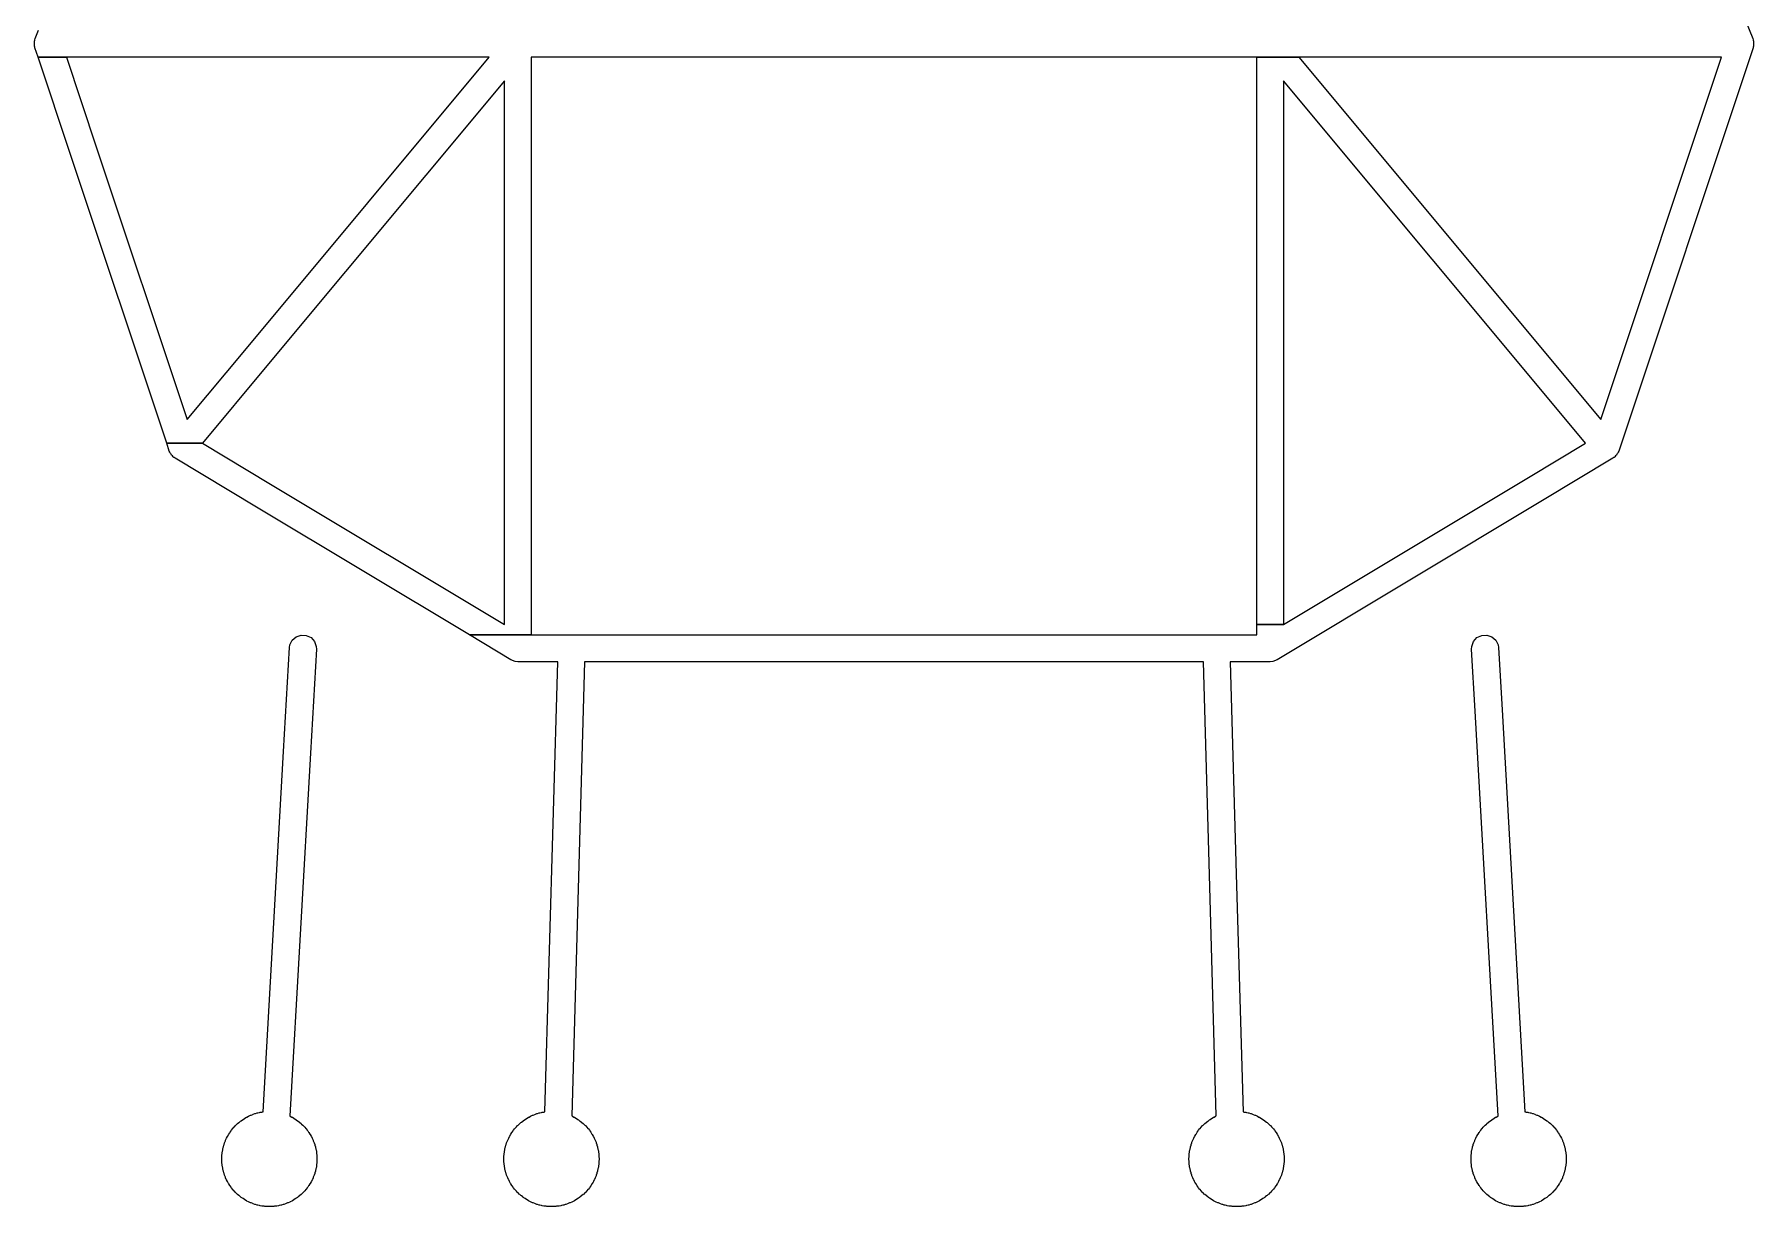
# Model space of a CAD drawing. Header units: millimetres. Extents: x 73.1 to 170.6, y -160.7 to -95.4.
# Drawn here: x 81.22 to 96.41, y -120.62 to -110.27 of the extents above; entities that cross this region are included whole.
import ezdxf

# ---------------------------------------------------------------- set-up
doc = ezdxf.new("R2010")
doc.units = ezdxf.units.MM
doc.layers.add('B.Silkscreen', color=31, linetype='CONTINUOUS', true_color=0xe8b2a7)

msp = doc.modelspace()

# ---------------------------------------------------------------- linework, layer by layer
at = {"layer": 'B.Silkscreen', "linetype": 'CONTINUOUS'}
for p, q in [((95.58573, -108.249613), (96.406997, -110.30277)), ((81.219124, -110.325124), (81.219398, -110.324179)), ((81.219347, -110.343446), (81.219124, -110.325124)), ((81.219398, -110.323704), (81.219858, -110.322591)), ((81.219398, -110.324179), (81.219398, -110.323704)), ((81.219858, -110.322591), (81.221145, -110.318156)), ((81.221145, -110.318156), (81.221334, -110.315506)), ((81.221334, -110.315506), (81.222717, -110.312738)), ((81.222717, -110.312738), (81.22561, -110.30277)), ((81.22561, -110.30277), (81.255466, -110.228131)), ((96.406997, -110.30277), (96.40989, -110.312743)), ((96.40989, -110.312743), (96.411272, -110.315507)), ((96.411272, -110.315507), (96.41146, -110.318155)), ((96.41146, -110.318155), (96.412746, -110.32259)), ((96.412746, -110.32259), (96.413208, -110.323704)), ((96.413208, -110.323704), (96.413208, -110.32418)), ((96.413208, -110.32418), (96.413482, -110.325125)), ((96.413482, -110.325125), (96.413258, -110.343447)), ((81.218049, -110.361719), (81.219347, -110.343446)), ((81.219398, -110.367651), (81.218049, -110.361719)), ((81.219398, -110.370032), (81.219398, -110.367651)), ((81.219681, -110.370715), (81.219398, -110.370032)), ((81.21969, -110.371451), (81.219681, -110.370715)), ((81.220908, -110.374293), (81.21969, -110.371451)), ((81.22321, -110.384416), (81.220908, -110.374293)), ((81.250273, -110.465605), (81.22321, -110.384416)), ((81.539843, -111.334311), (81.250273, -110.465605)), ((81.250273, -110.465605), (81.500593, -110.465605)), ((81.500593, -110.465605), (81.250273, -110.465605)), ((81.500593, -110.465605), (81.765131, -111.259215)), ((85.238148, -110.465605), (81.500593, -110.465605)), ((83.091666, -113.041388), (85.238148, -110.465605)), ((92.022213, -110.465605), (85.610393, -110.465605)), ((85.610393, -110.465605), (85.610393, -115.571312)), ((92.022213, -115.480336), (92.022213, -110.465605)), ((92.022213, -110.465605), (92.394457, -110.465605)), ((92.394457, -110.465605), (92.022213, -110.465605)), ((92.394457, -110.465605), (95.064135, -113.669225)), ((96.132013, -110.465605), (92.394457, -110.465605)), ((95.064135, -113.669225), (96.132013, -110.465605)), ((96.409396, -110.384416), (95.222019, -113.946535)), ((96.411697, -110.374293), (96.409396, -110.384416)), ((96.412916, -110.371451), (96.411697, -110.374293)), ((96.412924, -110.370715), (96.412916, -110.371451)), ((96.413208, -110.370032), (96.412924, -110.370715)), ((96.414557, -110.36172), (96.413208, -110.367652)), ((96.413208, -110.367652), (96.413208, -110.370032)), ((96.413258, -110.343447), (96.414557, -110.36172)), ((85.372919, -110.674826), (83.274097, -113.193415)), ((85.372919, -115.480336), (85.372919, -110.674826)), ((94.886234, -113.82669), (92.259687, -110.674825)), ((92.259687, -110.674825), (92.259687, -115.480336)), ((82.387908, -113.878498), (81.539843, -111.334311)), ((81.765131, -111.259215), (82.56847, -113.669226)), ((82.56847, -113.669226), (83.091661, -113.041394)), ((83.091661, -113.041394), (83.091666, -113.041388)), ((83.274094, -113.193421), (82.703198, -113.878498)), ((83.274097, -113.193415), (83.274094, -113.193421)), ((82.410587, -113.946535), (82.387908, -113.878498)), ((82.387908, -113.878498), (82.703198, -113.878498)), ((82.703198, -113.878498), (82.387908, -113.878498)), ((82.415111, -113.956668), (82.410587, -113.946535)), ((82.41587, -113.959704), (82.415111, -113.956668)), ((82.41737, -113.961729), (82.41587, -113.959704)), ((82.420076, -113.967789), (82.41737, -113.961729)), ((82.426399, -113.975079), (82.420076, -113.967789)), ((82.703198, -113.878498), (83.304597, -114.239341)), ((94.42492, -114.181194), (94.929407, -113.878498)), ((94.929407, -113.878498), (94.886234, -113.82669)), ((95.21253, -113.967789), (95.206206, -113.975079)), ((95.215236, -113.961725), (95.21253, -113.967789)), ((95.216735, -113.959704), (95.215236, -113.961725)), ((95.217492, -113.956673), (95.216735, -113.959704)), ((95.222019, -113.946535), (95.217492, -113.956673)), ((82.430883, -113.983622), (82.426399, -113.975079)), ((82.437964, -113.989523), (82.430883, -113.983622)), ((82.443452, -113.996929), (82.437964, -113.989523)), ((82.44878, -114.000884), (82.443452, -113.996929)), ((82.450432, -114.002789), (82.44878, -114.000884)), ((82.45323, -114.004188), (82.450432, -114.002789)), ((82.462141, -114.010803), (82.45323, -114.004188)), ((83.182417, -114.442973), (82.462141, -114.010803)), ((95.170465, -114.010803), (94.5471, -114.384826)), ((95.179375, -114.004188), (95.170465, -114.010803)), ((95.182174, -114.002789), (95.179375, -114.004188)), ((95.183825, -114.000884), (95.182174, -114.002789)), ((95.189154, -113.996929), (95.183825, -114.000884)), ((95.19464, -113.989524), (95.189154, -113.996929)), ((95.201723, -113.983622), (95.19464, -113.989524)), ((95.206206, -113.975079), (95.201723, -113.983622)), ((83.304597, -114.239341), (85.372919, -115.480336)), ((92.259687, -115.480336), (94.42492, -114.181194)), ((94.5471, -114.384826), (92.20204, -115.791865)), ((85.062978, -115.571312), (83.182417, -114.442973)), ((92.022213, -115.571312), (92.022213, -115.480336)), ((92.022213, -115.480336), (92.259687, -115.480336)), ((92.259687, -115.480336), (92.022213, -115.480336)), ((83.476918, -115.660279), (83.497061, -115.618557)), ((83.497061, -115.618557), (83.531636, -115.587721)), ((83.531636, -115.587721), (83.575381, -115.572461)), ((83.575381, -115.572461), (83.621633, -115.575105)), ((83.621633, -115.575105), (83.663355, -115.595248)), ((83.663355, -115.595248), (83.694192, -115.629822)), ((83.694192, -115.629822), (83.709451, -115.673567)), ((85.430566, -115.791865), (85.062978, -115.571312)), ((85.062978, -115.571312), (85.610393, -115.571312)), ((85.610393, -115.571312), (85.062978, -115.571312)), ((85.610393, -115.571312), (92.022213, -115.571312)), ((93.923155, -115.673567), (93.938414, -115.629822)), ((93.938414, -115.629822), (93.969251, -115.595247)), ((93.969251, -115.595247), (94.010973, -115.575104)), ((94.010973, -115.575104), (94.057225, -115.572461)), ((94.057225, -115.572461), (94.10097, -115.58772)), ((94.10097, -115.58772), (94.135545, -115.618557)), ((94.135545, -115.618557), (94.155688, -115.660279)), ((83.4208, -116.602344), (83.473319, -115.683275)), ((83.473319, -115.683275), (83.476918, -115.660279)), ((83.710407, -115.696823), (83.657888, -116.615892)), ((83.709451, -115.673567), (83.710407, -115.696823)), ((85.451603, -115.801827), (85.430566, -115.791865)), ((92.20204, -115.791865), (92.181003, -115.801827)), ((93.922199, -115.696823), (93.923155, -115.673567)), ((93.95359, -116.24615), (93.922199, -115.696823)), ((94.155688, -115.660279), (94.159287, -115.683275)), ((94.159287, -115.683275), (94.190678, -116.232602)), ((85.460335, -115.803126), (85.451603, -115.801827)), ((85.468492, -115.806505), (85.460335, -115.803126)), ((85.491656, -115.808786), (85.468492, -115.806505)), ((85.844428, -115.808786), (85.491656, -115.808786)), ((85.730805, -119.785498), (85.844428, -115.808786)), ((86.081999, -115.808786), (85.967352, -119.821369)), ((91.550607, -115.808786), (86.081999, -115.808786)), ((91.604426, -117.692432), (91.550607, -115.808786)), ((92.14095, -115.808786), (91.788178, -115.808786)), ((91.788178, -115.808786), (91.841804, -117.68565)), ((92.164114, -115.806505), (92.14095, -115.808786)), ((92.17227, -115.803126), (92.164114, -115.806505)), ((92.181003, -115.801827), (92.17227, -115.803126)), ((94.157916, -119.82174), (93.95359, -116.24615)), ((94.190678, -116.232602), (94.393696, -119.785298)), ((83.238911, -119.785297), (83.4208, -116.602344)), ((83.657888, -116.615893), (83.474691, -119.821741)), ((83.657888, -116.615892), (83.657888, -116.615893)), ((91.665253, -119.821371), (91.604426, -117.692432)), ((91.841804, -117.68565), (91.9018, -119.785498)), ((82.999775, -119.90257), (83.01009, -119.892744)), ((83.01009, -119.892744), (83.014373, -119.888851)), ((83.014373, -119.888851), (83.025134, -119.87952)), ((83.025134, -119.87952), (83.029785, -119.875682)), ((83.029785, -119.875682), (83.041001, -119.866876)), ((83.041001, -119.866876), (83.045696, -119.863366)), ((83.045696, -119.863366), (83.057342, -119.855083)), ((83.057342, -119.855083), (83.062272, -119.851752)), ((83.062272, -119.851752), (83.074311, -119.844033)), ((83.074311, -119.844033), (83.079446, -119.840914)), ((83.079446, -119.840914), (83.091876, -119.833771)), ((83.091876, -119.833771), (83.097049, -119.83096)), ((83.097049, -119.83096), (83.10985, -119.824393)), ((83.10985, -119.824393), (83.115382, -119.821726)), ((83.115382, -119.821726), (83.128527, -119.815787)), ((83.128527, -119.815787), (83.134138, -119.813416)), ((83.134138, -119.813416), (83.147618, -119.808108)), ((83.147618, -119.808108), (83.153244, -119.806049)), ((83.153244, -119.806049), (83.167041, -119.801374)), ((83.167041, -119.801374), (83.172949, -119.799536)), ((83.172949, -119.799536), (83.187031, -119.795537)), ((83.187031, -119.795537), (83.193042, -119.793991)), ((83.193042, -119.793991), (83.207403, -119.790681)), ((83.207403, -119.790681), (83.213419, -119.789451)), ((83.213419, -119.789451), (83.228041, -119.786837)), ((83.228041, -119.786837), (83.234237, -119.785891)), ((83.234237, -119.785891), (83.238911, -119.785297)), ((83.474691, -119.821741), (83.480209, -119.824402)), ((83.480209, -119.824402), (83.493005, -119.830969)), ((83.493005, -119.830969), (83.498137, -119.833758)), ((83.498137, -119.833758), (83.510573, -119.840901)), ((83.510573, -119.840901), (83.5157, -119.844013)), ((83.5157, -119.844013), (83.527747, -119.851732)), ((83.527747, -119.851732), (83.532757, -119.855118)), ((83.532757, -119.855118), (83.544391, -119.863401)), ((83.544391, -119.863401), (83.549033, -119.866872)), ((83.549033, -119.866872), (83.56025, -119.875678)), ((83.56025, -119.875678), (83.564871, -119.87949)), ((83.564871, -119.87949), (83.57564, -119.888821)), ((83.57564, -119.888821), (83.579987, -119.892773)), ((83.579987, -119.892773), (83.590295, -119.902599)), ((85.493219, -119.902603), (85.503526, -119.892777)), ((85.503526, -119.892777), (85.507878, -119.888821)), ((85.507878, -119.888821), (85.518647, -119.87949)), ((85.518647, -119.87949), (85.523251, -119.875692)), ((85.523251, -119.875692), (85.534464, -119.866886)), ((85.534464, -119.866886), (85.539156, -119.863377)), ((85.539156, -119.863377), (85.550798, -119.855094)), ((85.550798, -119.855094), (85.555756, -119.851744)), ((85.555756, -119.851744), (85.567798, -119.844025)), ((85.567798, -119.844025), (85.572947, -119.840899)), ((85.572947, -119.840899), (85.585384, -119.833756)), ((85.585384, -119.833756), (85.590506, -119.830973)), ((85.590506, -119.830973), (85.6033, -119.824406)), ((85.6033, -119.824406), (85.608873, -119.821719)), ((85.608873, -119.821719), (85.622023, -119.81578)), ((85.622023, -119.81578), (85.627621, -119.813415)), ((85.627621, -119.813415), (85.641102, -119.808107)), ((85.641102, -119.808107), (85.646697, -119.806059)), ((85.646697, -119.806059), (85.660483, -119.801384)), ((85.660483, -119.801384), (85.666452, -119.799526)), ((85.666452, -119.799526), (85.680549, -119.795527)), ((85.680549, -119.795527), (85.686522, -119.793993)), ((85.686522, -119.793993), (85.70088, -119.790683)), ((85.70088, -119.790683), (85.706885, -119.789454)), ((85.706885, -119.789454), (85.721496, -119.78684)), ((85.721496, -119.78684), (85.727716, -119.78589)), ((85.727716, -119.78589), (85.730805, -119.785498)), ((85.967352, -119.821369), (85.968143, -119.821727)), ((85.968143, -119.821727), (85.973669, -119.824391)), ((85.973669, -119.824391), (85.986471, -119.830958)), ((85.986471, -119.830958), (85.991662, -119.833779)), ((85.991662, -119.833779), (86.004088, -119.840922)), ((86.004088, -119.840922), (86.009169, -119.844008)), ((86.009169, -119.844008), (86.021218, -119.851727)), ((86.021218, -119.851727), (86.026207, -119.855097)), ((86.026207, -119.855097), (86.037848, -119.86338)), ((86.037848, -119.86338), (86.042548, -119.866895)), ((86.042548, -119.866895), (86.053758, -119.875701)), ((86.053758, -119.875701), (86.058345, -119.879486)), ((86.058345, -119.879486), (86.069115, -119.888817)), ((86.069115, -119.888817), (86.073467, -119.892773)), ((86.073467, -119.892773), (86.083775, -119.902599)), ((91.548831, -119.902599), (91.559139, -119.892773)), ((91.559139, -119.892773), (91.563491, -119.888817)), ((91.563491, -119.888817), (91.574261, -119.879486)), ((91.574261, -119.879486), (91.578848, -119.875701)), ((91.578848, -119.875701), (91.590058, -119.866895)), ((91.590058, -119.866895), (91.594778, -119.863366)), ((91.594778, -119.863366), (91.606424, -119.855083)), ((91.606424, -119.855083), (91.611374, -119.851739)), ((91.611374, -119.851739), (91.623418, -119.84402)), ((91.623418, -119.84402), (91.628533, -119.840914)), ((91.628533, -119.840914), (91.640963, -119.833771)), ((91.640963, -119.833771), (91.646136, -119.83096)), ((91.646136, -119.83096), (91.658937, -119.824393)), ((91.658937, -119.824393), (91.664456, -119.821732)), ((91.664456, -119.821732), (91.665253, -119.821371)), ((91.9018, -119.785498), (91.90489, -119.78589)), ((91.90489, -119.78589), (91.91111, -119.78684)), ((91.91111, -119.78684), (91.925721, -119.789454)), ((91.925721, -119.789454), (91.931726, -119.790683)), ((91.931726, -119.790683), (91.946084, -119.793993)), ((91.946084, -119.793993), (91.952057, -119.795527)), ((91.952057, -119.795527), (91.966154, -119.799526)), ((91.966154, -119.799526), (91.97212, -119.801383)), ((91.97212, -119.801383), (91.985907, -119.806058)), ((91.985907, -119.806058), (91.991496, -119.808104)), ((91.991496, -119.808104), (92.00498, -119.813412)), ((92.00498, -119.813412), (92.010596, -119.815784)), ((92.010596, -119.815784), (92.023743, -119.821723)), ((92.023743, -119.821723), (92.02931, -119.824407)), ((92.02931, -119.824407), (92.042103, -119.830974)), ((92.042103, -119.830974), (92.047222, -119.833756)), ((92.047222, -119.833756), (92.059659, -119.840899)), ((92.059659, -119.840899), (92.064808, -119.844025)), ((92.064808, -119.844025), (92.07685, -119.851744)), ((92.07685, -119.851744), (92.081808, -119.855094)), ((92.081808, -119.855094), (92.09345, -119.863377)), ((92.09345, -119.863377), (92.098142, -119.866886)), ((92.098142, -119.866886), (92.109355, -119.875692)), ((92.109355, -119.875692), (92.113959, -119.87949)), ((92.113959, -119.87949), (92.124728, -119.888821)), ((92.124728, -119.888821), (92.12908, -119.892777)), ((92.12908, -119.892777), (92.139387, -119.902603)), ((94.042311, -119.902599), (94.052619, -119.892773)), ((94.052619, -119.892773), (94.056966, -119.888821)), ((94.056966, -119.888821), (94.067735, -119.87949)), ((94.067735, -119.87949), (94.072365, -119.875672)), ((94.072365, -119.875672), (94.083584, -119.866866)), ((94.083584, -119.866866), (94.088209, -119.863406)), ((94.088209, -119.863406), (94.099841, -119.855123)), ((94.099841, -119.855123), (94.104859, -119.851732)), ((94.104859, -119.851732), (94.116906, -119.844013)), ((94.116906, -119.844013), (94.122033, -119.840901)), ((94.122033, -119.840901), (94.134469, -119.833758)), ((94.134469, -119.833758), (94.139605, -119.830967)), ((94.139605, -119.830967), (94.152402, -119.8244)), ((94.152402, -119.8244), (94.157916, -119.82174)), ((94.393696, -119.785298), (94.398369, -119.785891)), ((94.398369, -119.785891), (94.404565, -119.786837)), ((94.404565, -119.786837), (94.419187, -119.789451)), ((94.419187, -119.789451), (94.425203, -119.790681)), ((94.425203, -119.790681), (94.439564, -119.793991)), ((94.439564, -119.793991), (94.445564, -119.795533)), ((94.445564, -119.795533), (94.459651, -119.799532)), ((94.459651, -119.799532), (94.465582, -119.801378)), ((94.465582, -119.801378), (94.479374, -119.806053)), ((94.479374, -119.806053), (94.484988, -119.808108)), ((94.484988, -119.808108), (94.498468, -119.813416)), ((94.498468, -119.813416), (94.504079, -119.815787)), ((94.504079, -119.815787), (94.517224, -119.821726)), ((94.517224, -119.821726), (94.522756, -119.824393)), ((94.522756, -119.824393), (94.535557, -119.83096)), ((94.535557, -119.83096), (94.54073, -119.833771)), ((94.54073, -119.833771), (94.55316, -119.840914)), ((94.55316, -119.840914), (94.558287, -119.844028)), ((94.558287, -119.844028), (94.570328, -119.851747)), ((94.570328, -119.851747), (94.575274, -119.855088)), ((94.575274, -119.855088), (94.586918, -119.863371)), ((94.586918, -119.863371), (94.591597, -119.866869)), ((94.591597, -119.866869), (94.602815, -119.875675)), ((94.602815, -119.875675), (94.607483, -119.879527)), ((94.607483, -119.879527), (94.618242, -119.888858)), ((94.618242, -119.888858), (94.622512, -119.89274)), ((94.622512, -119.89274), (94.632828, -119.902566)), ((82.90106, -120.05467), (82.906368, -120.04119)), ((82.906368, -120.04119), (82.908756, -120.035542)), ((82.908756, -120.035542), (82.914702, -120.022393)), ((82.914702, -120.022393), (82.917294, -120.01701)), ((82.917294, -120.01701), (82.923846, -120.004206)), ((82.923846, -120.004206), (82.926755, -119.998852)), ((82.926755, -119.998852), (82.933907, -119.986425)), ((82.933907, -119.986425), (82.936963, -119.981394)), ((82.936963, -119.981394), (82.944682, -119.969346)), ((82.944682, -119.969346), (82.948057, -119.964352)), ((82.948057, -119.964352), (82.956338, -119.952716)), ((82.956338, -119.952716), (82.959825, -119.948052)), ((82.959825, -119.948052), (82.968633, -119.936833)), ((82.968633, -119.936833), (82.972431, -119.932229)), ((82.972431, -119.932229), (82.98176, -119.921459)), ((82.98176, -119.921459), (82.985746, -119.917074)), ((82.985746, -119.917074), (82.995579, -119.906764)), ((82.995579, -119.906764), (82.999775, -119.90257)), ((83.590295, -119.902599), (83.594491, -119.906795)), ((83.594491, -119.906795), (83.604317, -119.917105)), ((83.604317, -119.917105), (83.608273, -119.921459)), ((83.608273, -119.921459), (83.617602, -119.932229)), ((83.617602, -119.932229), (83.621354, -119.936774)), ((83.621354, -119.936774), (83.630173, -119.947993)), ((83.630173, -119.947993), (83.633743, -119.952768)), ((83.633743, -119.952768), (83.642015, -119.964404)), ((83.642015, -119.964404), (83.645341, -119.969328)), ((83.645341, -119.969328), (83.653063, -119.981376)), ((83.653063, -119.981376), (83.656169, -119.98649)), ((83.656169, -119.98649), (83.663311, -119.998917)), ((83.663311, -119.998917), (83.66615, -120.004145)), ((83.66615, -120.004145), (83.672711, -120.016949)), ((83.672711, -120.016949), (83.675329, -120.022379)), ((83.675329, -120.022379), (83.681277, -120.035528)), ((83.681277, -120.035528), (83.68365, -120.041139)), ((83.68365, -120.041139), (83.688965, -120.054619)), ((85.394549, -120.054641), (85.399861, -120.041161)), ((85.399861, -120.041161), (85.40224, -120.035535)), ((85.40224, -120.035535), (85.408187, -120.022386)), ((85.408187, -120.022386), (85.410773, -120.017017)), ((85.410773, -120.017017), (85.417324, -120.004213)), ((85.417324, -120.004213), (85.420232, -119.998858)), ((85.420232, -119.998858), (85.427383, -119.986431)), ((85.427383, -119.986431), (85.430463, -119.981364)), ((85.430463, -119.981364), (85.438187, -119.969316)), ((85.438187, -119.969316), (85.441497, -119.964415)), ((85.441497, -119.964415), (85.449767, -119.952779)), ((85.449767, -119.952779), (85.453345, -119.947993)), ((85.453345, -119.947993), (85.462164, -119.936774)), ((85.462164, -119.936774), (85.465907, -119.932239)), ((85.465907, -119.932239), (85.475234, -119.921469)), ((85.475234, -119.921469), (85.479212, -119.917092)), ((85.479212, -119.917092), (85.489041, -119.906782)), ((85.489041, -119.906782), (85.493219, -119.902603)), ((86.083775, -119.902599), (86.087958, -119.906782)), ((86.087958, -119.906782), (86.097787, -119.917092)), ((86.097787, -119.917092), (86.101748, -119.921449)), ((86.101748, -119.921449), (86.111079, -119.932219)), ((86.111079, -119.932219), (86.114864, -119.936806)), ((86.114864, -119.936806), (86.123677, -119.948025)), ((86.123677, -119.948025), (86.127202, -119.952739)), ((86.127202, -119.952739), (86.135479, -119.964375)), ((86.135479, -119.964375), (86.138837, -119.969346)), ((86.138837, -119.969346), (86.146556, -119.981394)), ((86.146556, -119.981394), (86.149635, -119.986464)), ((86.149635, -119.986464), (86.156781, -119.998891)), ((86.156781, -119.998891), (86.159649, -120.004172)), ((86.159649, -120.004172), (86.166206, -120.016976)), ((86.166206, -120.016976), (86.168832, -120.022429)), ((86.168832, -120.022429), (86.174773, -120.035578)), ((86.174773, -120.035578), (86.17713, -120.041153)), ((86.17713, -120.041153), (86.182443, -120.054633)), ((91.450166, -120.054619), (91.455481, -120.041139)), ((91.455481, -120.041139), (91.457835, -120.035571)), ((91.457835, -120.035571), (91.463777, -120.022422)), ((91.463777, -120.022422), (91.4664, -120.016976)), ((91.4664, -120.016976), (91.472957, -120.004172)), ((91.472957, -120.004172), (91.475825, -119.998891)), ((91.475825, -119.998891), (91.482971, -119.986464)), ((91.482971, -119.986464), (91.48605, -119.981394)), ((91.48605, -119.981394), (91.493769, -119.969346)), ((91.493769, -119.969346), (91.497127, -119.964375)), ((91.497127, -119.964375), (91.505404, -119.952739)), ((91.505404, -119.952739), (91.508929, -119.948025)), ((91.508929, -119.948025), (91.517742, -119.936806)), ((91.517742, -119.936806), (91.521527, -119.932219)), ((91.521527, -119.932219), (91.530858, -119.921449)), ((91.530858, -119.921449), (91.534819, -119.917092)), ((91.534819, -119.917092), (91.544648, -119.906782)), ((91.544648, -119.906782), (91.548831, -119.902599)), ((92.139387, -119.902603), (92.143565, -119.906782)), ((92.143565, -119.906782), (92.153394, -119.917092)), ((92.153394, -119.917092), (92.157372, -119.921469)), ((92.157372, -119.921469), (92.166699, -119.932239)), ((92.166699, -119.932239), (92.170442, -119.936774)), ((92.170442, -119.936774), (92.179261, -119.947993)), ((92.179261, -119.947993), (92.182839, -119.952779)), ((92.182839, -119.952779), (92.191109, -119.964415)), ((92.191109, -119.964415), (92.194419, -119.969316)), ((92.194419, -119.969316), (92.202143, -119.981364)), ((92.202143, -119.981364), (92.205223, -119.986431)), ((92.205223, -119.986431), (92.212374, -119.998858)), ((92.212374, -119.998858), (92.215282, -120.004213)), ((92.215282, -120.004213), (92.221833, -120.017017)), ((92.221833, -120.017017), (92.224419, -120.022386)), ((92.224419, -120.022386), (92.230366, -120.035535)), ((92.230366, -120.035535), (92.232745, -120.041161)), ((92.232745, -120.041161), (92.238057, -120.054641)), ((93.943652, -120.054589), (93.948971, -120.041109)), ((93.948971, -120.041109), (93.95132, -120.035557)), ((93.95132, -120.035557), (93.957264, -120.022408)), ((93.957264, -120.022408), (93.959895, -120.016949)), ((93.959895, -120.016949), (93.966456, -120.004145)), ((93.966456, -120.004145), (93.969295, -119.998917)), ((93.969295, -119.998917), (93.976437, -119.98649)), ((93.976437, -119.98649), (93.979547, -119.98137)), ((93.979547, -119.98137), (93.98727, -119.969322)), ((93.98727, -119.969322), (93.990588, -119.96441)), ((93.990588, -119.96441), (93.998859, -119.952774)), ((93.998859, -119.952774), (94.002433, -119.947993)), ((94.002433, -119.947993), (94.011252, -119.936774)), ((94.011252, -119.936774), (94.015025, -119.932204)), ((94.015025, -119.932204), (94.024359, -119.921434)), ((94.024359, -119.921434), (94.028272, -119.917128)), ((94.028272, -119.917128), (94.038093, -119.906818)), ((94.038093, -119.906818), (94.042311, -119.902599)), ((94.632828, -119.902566), (94.637032, -119.906768)), ((94.637032, -119.906768), (94.646864, -119.917078)), ((94.646864, -119.917078), (94.650842, -119.921454)), ((94.650842, -119.921454), (94.660172, -119.932224)), ((94.660172, -119.932224), (94.663978, -119.936838)), ((94.663978, -119.936838), (94.672785, -119.948057)), ((94.672785, -119.948057), (94.676268, -119.952716)), ((94.676268, -119.952716), (94.684549, -119.964352)), ((94.684549, -119.964352), (94.687924, -119.969346)), ((94.687924, -119.969346), (94.695643, -119.981394)), ((94.695643, -119.981394), (94.698699, -119.986425)), ((94.698699, -119.986425), (94.705851, -119.998852)), ((94.705851, -119.998852), (94.708756, -120.004199)), ((94.708756, -120.004199), (94.715309, -120.017003)), ((94.715309, -120.017003), (94.717902, -120.022386)), ((94.717902, -120.022386), (94.723849, -120.035535)), ((94.723849, -120.035535), (94.726243, -120.041198)), ((94.726243, -120.041198), (94.73155, -120.054678)), ((82.874478, -120.198923), (82.874866, -120.183649)), ((82.874478, -120.205205), (82.874478, -120.198923)), ((82.874866, -120.183649), (82.87518, -120.177435)), ((82.87518, -120.177435), (82.876323, -120.162362)), ((82.876323, -120.162362), (82.876958, -120.156103)), ((82.876958, -120.156103), (82.878848, -120.141246)), ((82.878848, -120.141246), (82.879793, -120.135067)), ((82.879793, -120.135067), (82.882408, -120.120452)), ((82.882408, -120.120452), (82.883646, -120.114407)), ((82.883646, -120.114407), (82.886963, -120.100042)), ((82.886963, -120.100042), (82.888485, -120.094121)), ((82.888485, -120.094121), (82.89248, -120.080034)), ((82.89248, -120.080034), (82.894326, -120.074099)), ((82.894326, -120.074099), (82.898996, -120.060311)), ((82.898996, -120.060311), (82.90106, -120.05467)), ((83.688965, -120.054619), (83.691068, -120.060365)), ((83.691068, -120.060365), (83.695731, -120.074153)), ((83.695731, -120.074153), (83.69755, -120.080003)), ((83.69755, -120.080003), (83.701549, -120.09409)), ((83.701549, -120.09409), (83.703081, -120.10005)), ((83.703081, -120.10005), (83.706397, -120.114415)), ((83.706397, -120.114415), (83.707642, -120.120501)), ((83.707642, -120.120501), (83.710251, -120.135116)), ((83.710251, -120.135116), (83.711189, -120.141254)), ((83.711189, -120.141254), (83.713078, -120.156111)), ((83.713078, -120.156111), (83.713712, -120.162362)), ((83.713712, -120.162362), (83.714855, -120.177435)), ((83.714855, -120.177435), (83.715168, -120.183624)), ((83.715168, -120.183624), (83.715559, -120.198898)), ((83.715559, -120.198898), (83.71556, -120.205229)), ((85.367957, -120.198979), (85.368338, -120.183705)), ((85.367957, -120.205148), (85.367957, -120.198979)), ((85.368338, -120.183705), (85.368657, -120.177394)), ((85.368657, -120.177394), (85.369805, -120.162321)), ((85.369805, -120.162321), (85.370437, -120.156103)), ((85.370437, -120.156103), (85.372327, -120.141246)), ((85.372327, -120.141246), (85.373268, -120.135092)), ((85.373268, -120.135092), (85.37588, -120.120477)), ((85.37588, -120.120477), (85.377113, -120.114446)), ((85.377113, -120.114446), (85.380425, -120.100081)), ((85.380425, -120.100081), (85.381968, -120.094082)), ((85.381968, -120.094082), (85.385968, -120.079995)), ((85.385968, -120.079995), (85.387804, -120.074092)), ((85.387804, -120.074092), (85.392475, -120.060304)), ((85.392475, -120.060304), (85.394549, -120.054641)), ((86.182443, -120.054633), (86.184507, -120.060266)), ((86.184507, -120.060266), (86.189183, -120.074054)), ((86.189183, -120.074054), (86.191037, -120.080011)), ((86.191037, -120.080011), (86.195035, -120.094098)), ((86.195035, -120.094098), (86.196578, -120.100105)), ((86.196578, -120.100105), (86.199887, -120.11447)), ((86.199887, -120.11447), (86.201114, -120.120469)), ((86.201114, -120.120469), (86.203727, -120.135084)), ((86.203727, -120.135084), (86.204668, -120.141238)), ((86.204668, -120.141238), (86.206559, -120.156095)), ((86.206559, -120.156095), (86.207194, -120.162354)), ((86.207194, -120.162354), (86.208338, -120.177427)), ((86.208338, -120.177427), (86.208653, -120.183649)), ((86.208653, -120.183649), (86.209041, -120.198923)), ((86.209041, -120.198923), (86.209041, -120.205205)), ((91.423564, -120.198939), (91.42395, -120.183665)), ((91.423564, -120.205189), (91.423564, -120.198939)), ((91.42395, -120.183665), (91.424267, -120.17741)), ((91.424267, -120.17741), (91.425413, -120.162337)), ((91.425413, -120.162337), (91.426047, -120.156095)), ((91.426047, -120.156095), (91.427938, -120.141238)), ((91.427938, -120.141238), (91.428879, -120.135084)), ((91.428879, -120.135084), (91.431492, -120.120469)), ((91.431492, -120.120469), (91.432715, -120.114486)), ((91.432715, -120.114486), (91.436022, -120.100121)), ((91.436022, -120.100121), (91.437574, -120.094082)), ((91.437574, -120.094082), (91.441574, -120.079995)), ((91.441574, -120.079995), (91.443416, -120.074076)), ((91.443416, -120.074076), (91.448089, -120.060288)), ((91.448089, -120.060288), (91.450166, -120.054619)), ((92.238057, -120.054641), (92.240131, -120.060304)), ((92.240131, -120.060304), (92.244802, -120.074092)), ((92.244802, -120.074092), (92.246638, -120.079995)), ((92.246638, -120.079995), (92.250638, -120.094082)), ((92.250638, -120.094082), (92.252181, -120.100081)), ((92.252181, -120.100081), (92.255493, -120.114446)), ((92.255493, -120.114446), (92.256726, -120.120477)), ((92.256726, -120.120477), (92.259338, -120.135092)), ((92.259338, -120.135092), (92.260279, -120.141246)), ((92.260279, -120.141246), (92.262169, -120.156103)), ((92.262169, -120.156103), (92.262801, -120.162321)), ((92.262801, -120.162321), (92.263949, -120.177394)), ((92.263949, -120.177394), (92.264268, -120.183705)), ((92.264268, -120.183705), (92.264649, -120.198979)), ((92.264649, -120.198979), (92.264649, -120.205148)), ((93.917046, -120.205229), (93.917047, -120.198898)), ((93.917047, -120.198898), (93.917438, -120.183624)), ((93.917438, -120.183624), (93.917752, -120.177418)), ((93.917752, -120.177418), (93.918897, -120.162345)), ((93.918897, -120.162345), (93.919528, -120.156127)), ((93.919528, -120.156127), (93.921415, -120.14127)), ((93.921415, -120.14127), (93.922355, -120.135116)), ((93.922355, -120.135116), (93.924964, -120.120501)), ((93.924964, -120.120501), (93.926209, -120.114415)), ((93.926209, -120.114415), (93.929525, -120.10005)), ((93.929525, -120.10005), (93.931057, -120.09409)), ((93.931057, -120.09409), (93.935056, -120.080003)), ((93.935056, -120.080003), (93.936875, -120.074153)), ((93.936875, -120.074153), (93.941538, -120.060365)), ((93.941538, -120.060365), (93.943652, -120.054589)), ((94.73155, -120.054678), (94.733606, -120.060296)), ((94.733606, -120.060296), (94.738278, -120.074084)), ((94.738278, -120.074084), (94.740131, -120.080042)), ((94.740131, -120.080042), (94.744125, -120.094129)), ((94.744125, -120.094129), (94.745643, -120.100034)), ((94.745643, -120.100034), (94.748961, -120.114399)), ((94.748961, -120.114399), (94.750204, -120.120469)), ((94.750204, -120.120469), (94.752817, -120.135084)), ((94.752817, -120.135084), (94.75376, -120.141254)), ((94.75376, -120.141254), (94.755649, -120.156111)), ((94.755649, -120.156111), (94.756282, -120.162354)), ((94.756282, -120.162354), (94.757426, -120.177427)), ((94.757426, -120.177427), (94.757741, -120.183641)), ((94.757741, -120.183641), (94.75813, -120.198915)), ((94.75813, -120.198915), (94.75813, -120.205213)), ((82.874866, -120.22049), (82.874478, -120.205205)), ((82.87518, -120.226708), (82.874866, -120.22049)), ((82.876323, -120.241778), (82.87518, -120.226708)), ((82.876959, -120.248038), (82.876323, -120.241778)), ((82.878849, -120.262892), (82.876959, -120.248038)), ((82.879794, -120.269071), (82.878849, -120.262892)), ((82.882409, -120.283684), (82.879794, -120.269071)), ((82.883649, -120.289736), (82.882409, -120.283684)), ((82.886966, -120.304096), (82.883649, -120.289736)), ((82.888482, -120.309994), (82.886966, -120.304096)), ((82.892477, -120.324087), (82.888482, -120.309994)), ((82.894321, -120.330022), (82.892477, -120.324087)), ((82.898991, -120.343815), (82.894321, -120.330022)), ((82.901068, -120.349489), (82.898991, -120.343815)), ((82.906376, -120.362962), (82.901068, -120.349489)), ((83.688957, -120.349541), (83.683642, -120.363014)), ((83.691073, -120.343761), (83.688957, -120.349541)), ((83.695736, -120.329968), (83.691073, -120.343761)), ((83.697553, -120.324118), (83.695736, -120.329968)), ((83.701552, -120.310025), (83.697553, -120.324118)), ((83.703079, -120.304088), (83.701552, -120.310025)), ((83.706395, -120.289728), (83.703079, -120.304088)), ((83.707642, -120.283635), (83.706395, -120.289728)), ((83.710251, -120.269022), (83.707642, -120.283635)), ((83.711188, -120.262884), (83.710251, -120.269022)), ((83.713077, -120.24803), (83.711188, -120.262884)), ((83.713712, -120.241778), (83.713077, -120.24803)), ((83.714855, -120.226708), (83.713712, -120.241778)), ((83.715169, -120.220514), (83.714855, -120.226708)), ((83.71556, -120.205229), (83.715169, -120.220514)), ((85.368338, -120.220433), (85.367957, -120.205148)), ((85.368657, -120.226749), (85.368338, -120.220433)), ((85.369805, -120.241819), (85.368657, -120.226749)), ((85.370438, -120.248038), (85.369805, -120.241819)), ((85.372328, -120.262892), (85.370438, -120.248038)), ((85.373269, -120.269046), (85.372328, -120.262892)), ((85.375881, -120.283659), (85.373269, -120.269046)), ((85.377115, -120.289696), (85.375881, -120.283659)), ((85.380427, -120.304056), (85.377115, -120.289696)), ((85.381964, -120.310033), (85.380427, -120.304056)), ((85.385964, -120.324126), (85.381964, -120.310033)), ((85.3878, -120.330029), (85.385964, -120.324126)), ((85.392471, -120.343822), (85.3878, -120.330029)), ((85.394557, -120.349519), (85.392471, -120.343822)), ((85.399869, -120.362992), (85.394557, -120.349519)), ((86.182435, -120.349526), (86.177122, -120.362999)), ((86.184511, -120.343861), (86.182435, -120.349526)), ((86.189187, -120.330068), (86.184511, -120.343861)), ((86.191041, -120.32411), (86.189187, -120.330068)), ((86.195039, -120.310017), (86.191041, -120.32411)), ((86.196576, -120.304032), (86.195039, -120.310017)), ((86.199885, -120.289672), (86.196576, -120.304032)), ((86.201113, -120.283667), (86.199885, -120.289672)), ((86.203726, -120.269054), (86.201113, -120.283667)), ((86.204667, -120.2629), (86.203726, -120.269054)), ((86.206558, -120.248046), (86.204667, -120.2629)), ((86.207194, -120.241786), (86.206558, -120.248046)), ((86.208338, -120.226716), (86.207194, -120.241786)), ((86.208653, -120.22049), (86.208338, -120.226716)), ((86.209041, -120.205205), (86.208653, -120.22049)), ((91.42395, -120.220474), (91.423564, -120.205189)), ((91.424267, -120.226733), (91.42395, -120.220474)), ((91.425413, -120.241803), (91.424267, -120.226733)), ((91.426048, -120.248046), (91.425413, -120.241803)), ((91.427939, -120.2629), (91.426048, -120.248046)), ((91.42888, -120.269054), (91.427939, -120.2629)), ((91.431493, -120.283667), (91.42888, -120.269054)), ((91.432717, -120.289656), (91.431493, -120.283667)), ((91.436024, -120.304016), (91.432717, -120.289656)), ((91.43757, -120.310033), (91.436024, -120.304016)), ((91.44157, -120.324126), (91.43757, -120.310033)), ((91.443411, -120.330045), (91.44157, -120.324126)), ((91.448084, -120.343838), (91.443411, -120.330045)), ((91.450174, -120.349541), (91.448084, -120.343838)), ((91.455489, -120.363014), (91.450174, -120.349541)), ((92.238049, -120.349519), (92.232737, -120.362992)), ((92.240135, -120.343822), (92.238049, -120.349519)), ((92.244806, -120.330029), (92.240135, -120.343822)), ((92.246642, -120.324126), (92.244806, -120.330029)), ((92.250642, -120.310033), (92.246642, -120.324126)), ((92.252179, -120.304056), (92.250642, -120.310033)), ((92.255491, -120.289696), (92.252179, -120.304056)), ((92.256725, -120.283659), (92.255491, -120.289696)), ((92.259337, -120.269046), (92.256725, -120.283659)), ((92.260278, -120.262892), (92.259337, -120.269046)), ((92.262168, -120.248038), (92.260278, -120.262892)), ((92.262801, -120.241819), (92.262168, -120.248038)), ((92.263949, -120.226749), (92.262801, -120.241819)), ((92.264268, -120.220433), (92.263949, -120.226749)), ((92.264649, -120.205148), (92.264268, -120.220433)), ((93.917437, -120.220514), (93.917046, -120.205229)), ((93.917753, -120.226724), (93.917437, -120.220514)), ((93.918898, -120.241794), (93.917753, -120.226724)), ((93.919529, -120.248014), (93.918898, -120.241794)), ((93.921416, -120.262868), (93.919529, -120.248014)), ((93.922355, -120.269022), (93.921416, -120.262868)), ((93.924964, -120.283635), (93.922355, -120.269022)), ((93.926211, -120.289728), (93.924964, -120.283635)), ((93.929527, -120.304088), (93.926211, -120.289728)), ((93.931054, -120.310025), (93.929527, -120.304088)), ((93.935053, -120.324118), (93.931054, -120.310025)), ((93.93687, -120.329968), (93.935053, -120.324118)), ((93.941533, -120.343761), (93.93687, -120.329968)), ((93.94366, -120.34957), (93.941533, -120.343761)), ((93.948979, -120.363043), (93.94366, -120.34957)), ((94.731542, -120.349482), (94.726235, -120.362955)), ((94.73361, -120.34383), (94.731542, -120.349482)), ((94.738282, -120.330037), (94.73361, -120.34383)), ((94.740134, -120.324079), (94.738282, -120.330037)), ((94.744128, -120.309986), (94.740134, -120.324079)), ((94.745641, -120.304104), (94.744128, -120.309986)), ((94.748959, -120.289744), (94.745641, -120.304104)), ((94.750203, -120.283667), (94.748959, -120.289744)), ((94.752816, -120.269054), (94.750203, -120.283667)), ((94.753759, -120.262884), (94.752816, -120.269054)), ((94.755648, -120.24803), (94.753759, -120.262884)), ((94.756282, -120.241786), (94.755648, -120.24803)), ((94.757426, -120.226716), (94.756282, -120.241786)), ((94.757741, -120.220498), (94.757426, -120.226716)), ((94.75813, -120.205213), (94.757741, -120.220498)), ((82.908747, -120.36857), (82.906376, -120.362962)), ((82.914693, -120.381725), (82.908747, -120.36857)), ((82.9173, -120.387138), (82.914693, -120.381725)), ((82.923852, -120.399939), (82.9173, -120.387138)), ((82.926755, -120.405283), (82.923852, -120.399939)), ((82.933907, -120.41771), (82.926755, -120.405283)), ((82.936968, -120.422749), (82.933907, -120.41771)), ((82.944687, -120.434795), (82.936968, -120.422749)), ((82.948062, -120.439789), (82.944687, -120.434795)), ((82.956343, -120.451423), (82.948062, -120.439789)), ((82.959835, -120.456092), (82.956343, -120.451423)), ((82.968643, -120.467308), (82.959835, -120.456092)), ((82.972446, -120.471917), (82.968643, -120.467308)), ((82.981775, -120.482683), (82.972446, -120.471917)), ((82.985738, -120.487042), (82.981775, -120.482683)), ((82.995571, -120.497354), (82.985738, -120.487042)), ((82.999752, -120.501534), (82.995571, -120.497354)), ((83.010067, -120.511365), (82.999752, -120.501534)), ((83.590318, -120.501506), (83.58001, -120.511337)), ((83.5945, -120.497322), (83.590318, -120.501506)), ((83.604326, -120.48701), (83.5945, -120.497322)), ((83.608258, -120.482683), (83.604326, -120.48701)), ((83.617587, -120.471917), (83.608258, -120.482683)), ((83.621344, -120.467367), (83.617587, -120.471917)), ((83.630163, -120.456151), (83.621344, -120.467367)), ((83.633737, -120.451371), (83.630163, -120.456151)), ((83.642009, -120.439737), (83.633737, -120.451371)), ((83.645336, -120.434813), (83.642009, -120.439737)), ((83.653058, -120.422767), (83.645336, -120.434813)), ((83.656169, -120.417645), (83.653058, -120.422767)), ((83.663311, -120.405218), (83.656169, -120.417645)), ((83.666145, -120.400001), (83.663311, -120.405218)), ((83.672706, -120.3872), (83.666145, -120.400001)), ((83.675338, -120.38174), (83.672706, -120.3872)), ((83.681286, -120.368585), (83.675338, -120.38174)), ((83.683642, -120.363014), (83.681286, -120.368585)), ((85.402231, -120.368577), (85.399869, -120.362992)), ((85.408178, -120.381732), (85.402231, -120.368577)), ((85.410778, -120.387131), (85.408178, -120.381732)), ((85.417329, -120.399932), (85.410778, -120.387131)), ((85.420232, -120.405277), (85.417329, -120.399932)), ((85.427383, -120.417704), (85.420232, -120.405277)), ((85.430468, -120.422779), (85.427383, -120.417704)), ((85.438192, -120.434825), (85.430468, -120.422779)), ((85.441502, -120.439726), (85.438192, -120.434825)), ((85.449772, -120.45136), (85.441502, -120.439726)), ((85.453355, -120.456151), (85.449772, -120.45136)), ((85.462174, -120.467367), (85.453355, -120.456151)), ((85.465922, -120.471907), (85.462174, -120.467367)), ((85.475249, -120.482673), (85.465922, -120.471907)), ((85.479203, -120.487024), (85.475249, -120.482673)), ((85.489032, -120.497336), (85.479203, -120.487024)), ((85.493197, -120.501501), (85.489032, -120.497336)), ((85.503504, -120.511332), (85.493197, -120.501501)), ((86.083798, -120.501506), (86.07349, -120.511337)), ((86.087967, -120.497336), (86.083798, -120.501506)), ((86.097796, -120.487024), (86.087967, -120.497336)), ((86.101733, -120.482692), (86.097796, -120.487024)), ((86.111064, -120.471926), (86.101733, -120.482692)), ((86.114854, -120.467335), (86.111064, -120.471926)), ((86.123667, -120.456119), (86.114854, -120.467335)), ((86.127196, -120.4514), (86.123667, -120.456119)), ((86.135473, -120.439766), (86.127196, -120.4514)), ((86.138832, -120.434795), (86.135473, -120.439766)), ((86.146551, -120.422749), (86.138832, -120.434795)), ((86.149635, -120.417671), (86.146551, -120.422749)), ((86.156781, -120.405244), (86.149635, -120.417671)), ((86.159644, -120.399973), (86.156781, -120.405244)), ((86.166201, -120.387172), (86.159644, -120.399973)), ((86.168841, -120.38169), (86.166201, -120.387172)), ((86.174782, -120.368535), (86.168841, -120.38169)), ((86.177122, -120.362999), (86.174782, -120.368535)), ((91.457826, -120.368542), (91.455489, -120.363014)), ((91.463768, -120.381697), (91.457826, -120.368542)), ((91.466405, -120.387172), (91.463768, -120.381697)), ((91.472962, -120.399973), (91.466405, -120.387172)), ((91.475825, -120.405244), (91.472962, -120.399973)), ((91.482971, -120.417671), (91.475825, -120.405244)), ((91.486055, -120.422749), (91.482971, -120.417671)), ((91.493774, -120.434795), (91.486055, -120.422749)), ((91.497133, -120.439766), (91.493774, -120.434795)), ((91.50541, -120.4514), (91.497133, -120.439766)), ((91.508939, -120.456119), (91.50541, -120.4514)), ((91.517752, -120.467335), (91.508939, -120.456119)), ((91.521542, -120.471926), (91.517752, -120.467335)), ((91.530873, -120.482692), (91.521542, -120.471926)), ((91.53481, -120.487024), (91.530873, -120.482692)), ((91.544639, -120.497336), (91.53481, -120.487024)), ((91.548808, -120.501506), (91.544639, -120.497336)), ((91.559116, -120.511337), (91.548808, -120.501506)), ((92.139409, -120.501501), (92.129102, -120.511332)), ((92.143574, -120.497336), (92.139409, -120.501501)), ((92.153403, -120.487024), (92.143574, -120.497336)), ((92.157357, -120.482673), (92.153403, -120.487024)), ((92.166684, -120.471907), (92.157357, -120.482673)), ((92.170432, -120.467367), (92.166684, -120.471907)), ((92.179251, -120.456151), (92.170432, -120.467367)), ((92.182834, -120.45136), (92.179251, -120.456151)), ((92.191104, -120.439726), (92.182834, -120.45136)), ((92.194414, -120.434825), (92.191104, -120.439726)), ((92.202138, -120.422779), (92.194414, -120.434825)), ((92.205223, -120.417704), (92.202138, -120.422779)), ((92.212374, -120.405277), (92.205223, -120.417704)), ((92.215277, -120.399932), (92.212374, -120.405277)), ((92.221828, -120.387131), (92.215277, -120.399932)), ((92.224428, -120.381732), (92.221828, -120.387131)), ((92.230375, -120.368577), (92.224428, -120.381732)), ((92.232737, -120.362992), (92.230375, -120.368577)), ((93.951311, -120.368556), (93.948979, -120.363043)), ((93.957255, -120.381711), (93.951311, -120.368556)), ((93.9599, -120.3872), (93.957255, -120.381711)), ((93.966461, -120.400001), (93.9599, -120.3872)), ((93.969295, -120.405218), (93.966461, -120.400001)), ((93.976437, -120.417645), (93.969295, -120.405218)), ((93.979552, -120.422773), (93.976437, -120.417645)), ((93.987275, -120.434819), (93.979552, -120.422773)), ((93.990593, -120.439732), (93.987275, -120.434819)), ((93.998864, -120.451366), (93.990593, -120.439732)), ((94.002443, -120.456151), (93.998864, -120.451366)), ((94.011262, -120.467367), (94.002443, -120.456151)), ((94.01504, -120.471941), (94.011262, -120.467367)), ((94.024374, -120.482707), (94.01504, -120.471941)), ((94.028264, -120.486987), (94.024374, -120.482707)), ((94.038085, -120.497299), (94.028264, -120.486987)), ((94.042288, -120.501506), (94.038085, -120.497299)), ((94.052596, -120.511337), (94.042288, -120.501506)), ((94.63285, -120.501539), (94.622534, -120.51137)), ((94.637041, -120.497349), (94.63285, -120.501539)), ((94.646873, -120.487037), (94.637041, -120.497349)), ((94.650827, -120.482687), (94.646873, -120.487037)), ((94.660157, -120.471921), (94.650827, -120.482687)), ((94.663968, -120.467302), (94.660157, -120.471921)), ((94.672775, -120.456086), (94.663968, -120.467302)), ((94.676263, -120.451423), (94.672775, -120.456086)), ((94.684544, -120.439789), (94.676263, -120.451423)), ((94.687919, -120.434795), (94.684544, -120.439789)), ((94.695638, -120.422749), (94.687919, -120.434795)), ((94.698699, -120.41771), (94.695638, -120.422749)), ((94.705851, -120.405283), (94.698699, -120.41771)), ((94.708751, -120.399946), (94.705851, -120.405283)), ((94.715304, -120.387145), (94.708751, -120.399946)), ((94.717911, -120.381732), (94.715304, -120.387145)), ((94.723858, -120.368577), (94.717911, -120.381732)), ((94.726235, -120.362955), (94.723858, -120.368577)), ((83.014393, -120.515297), (83.010067, -120.511365)), ((83.025154, -120.524624), (83.014393, -120.515297)), ((83.029763, -120.528429), (83.025154, -120.524624)), ((83.040979, -120.537239), (83.029763, -120.528429)), ((83.045708, -120.540774), (83.040979, -120.537239)), ((83.057354, -120.549055), (83.045708, -120.540774)), ((83.062272, -120.552377), (83.057354, -120.549055)), ((83.074311, -120.560096), (83.062272, -120.552377)), ((83.079394, -120.563185), (83.074311, -120.560096)), ((83.091824, -120.570336), (83.079394, -120.563185)), ((83.097158, -120.573233), (83.091824, -120.570336)), ((83.109959, -120.579784), (83.097158, -120.573233)), ((83.115368, -120.582389), (83.109959, -120.579784)), ((83.128513, -120.58833), (83.115368, -120.582389)), ((83.13405, -120.590672), (83.128513, -120.58833)), ((83.14753, -120.595992), (83.13405, -120.590672)), ((83.153283, -120.598099), (83.14753, -120.595992)), ((83.16708, -120.602769), (83.153283, -120.598099)), ((83.172972, -120.604601), (83.16708, -120.602769)), ((83.187054, -120.608597), (83.172972, -120.604601)), ((83.19297, -120.610119), (83.187054, -120.608597)), ((83.207331, -120.613438), (83.19297, -120.610119)), ((83.213491, -120.614698), (83.207331, -120.613438)), ((83.228113, -120.617303), (83.213491, -120.614698)), ((83.234197, -120.618231), (83.228113, -120.617303)), ((83.24905, -120.620121), (83.234197, -120.618231)), ((83.255288, -120.620755), (83.24905, -120.620121)), ((83.270361, -120.621901), (83.255288, -120.620755)), ((83.276584, -120.622217), (83.270361, -120.621901)), ((83.291859, -120.622607), (83.276584, -120.622217)), ((83.298175, -120.622607), (83.291859, -120.622607)), ((83.313453, -120.622217), (83.298175, -120.622607)), ((83.319674, -120.621901), (83.313453, -120.622217)), ((83.334749, -120.620755), (83.319674, -120.621901)), ((83.340986, -120.620122), (83.334749, -120.620755)), ((83.355842, -120.618232), (83.340986, -120.620122)), ((83.36194, -120.617301), (83.355842, -120.618232)), ((83.376554, -120.614696), (83.36194, -120.617301)), ((83.382699, -120.613439), (83.376554, -120.614696)), ((83.397062, -120.61012), (83.382699, -120.613439)), ((83.402973, -120.6086), (83.397062, -120.61012)), ((83.417059, -120.604604), (83.402973, -120.6086)), ((83.422979, -120.602763), (83.417059, -120.604604)), ((83.436769, -120.598093), (83.422979, -120.602763)), ((83.442486, -120.595999), (83.436769, -120.598093)), ((83.455972, -120.590679), (83.442486, -120.595999)), ((83.461519, -120.588333), (83.455972, -120.590679)), ((83.474666, -120.582392), (83.461519, -120.588333)), ((83.4801, -120.579775), (83.474666, -120.582392)), ((83.492896, -120.573224), (83.4801, -120.579775)), ((83.498189, -120.570349), (83.492896, -120.573224)), ((83.510625, -120.563198), (83.498189, -120.570349)), ((83.5157, -120.560116), (83.510625, -120.563198)), ((83.527747, -120.552397), (83.5157, -120.560116)), ((83.532745, -120.54902), (83.527747, -120.552397)), ((83.544379, -120.540739), (83.532745, -120.54902)), ((83.549054, -120.537242), (83.544379, -120.540739)), ((83.560271, -120.528432), (83.549054, -120.537242)), ((83.564851, -120.524654), (83.560271, -120.528432)), ((83.57562, -120.515327), (83.564851, -120.524654)), ((83.58001, -120.511337), (83.57562, -120.515327)), ((85.507898, -120.515327), (85.503504, -120.511332)), ((85.518667, -120.524654), (85.507898, -120.515327)), ((85.52323, -120.528419), (85.518667, -120.524654)), ((85.534443, -120.537229), (85.52323, -120.528419)), ((85.539168, -120.540762), (85.534443, -120.537229)), ((85.55081, -120.549043), (85.539168, -120.540762)), ((85.555756, -120.552385), (85.55081, -120.549043)), ((85.567798, -120.560104), (85.555756, -120.552385)), ((85.572895, -120.5632), (85.567798, -120.560104)), ((85.585332, -120.570351), (85.572895, -120.5632)), ((85.590615, -120.57322), (85.585332, -120.570351)), ((85.603409, -120.579771), (85.590615, -120.57322)), ((85.608859, -120.582396), (85.603409, -120.579771)), ((85.622009, -120.588337), (85.608859, -120.582396)), ((85.627533, -120.590673), (85.622009, -120.588337)), ((85.641014, -120.595993), (85.627533, -120.590673)), ((85.646735, -120.598089), (85.641014, -120.595993)), ((85.660521, -120.602759), (85.646735, -120.598089)), ((85.666476, -120.604611), (85.660521, -120.602759)), ((85.680573, -120.608607), (85.666476, -120.604611)), ((85.68645, -120.610118), (85.680573, -120.608607)), ((85.700808, -120.613437), (85.68645, -120.610118)), ((85.706957, -120.614695), (85.700808, -120.613437)), ((85.721568, -120.6173), (85.706957, -120.614695)), ((85.727675, -120.618232), (85.721568, -120.6173)), ((85.742535, -120.620122), (85.727675, -120.618232)), ((85.748769, -120.620755), (85.742535, -120.620122)), ((85.763847, -120.621901), (85.748769, -120.620755)), ((85.770066, -120.622217), (85.763847, -120.621901)), ((85.785336, -120.622607), (85.770066, -120.622217)), ((85.791653, -120.622607), (85.785336, -120.622607)), ((85.806931, -120.622217), (85.791653, -120.622607)), ((85.813152, -120.621901), (85.806931, -120.622217)), ((85.828227, -120.620755), (85.813152, -120.621901)), ((85.834464, -120.620122), (85.828227, -120.620755)), ((85.84932, -120.618232), (85.834464, -120.620122)), ((85.85541, -120.617302), (85.84932, -120.618232)), ((85.87003, -120.614697), (85.85541, -120.617302)), ((85.876189, -120.613438), (85.87003, -120.614697)), ((85.890549, -120.610119), (85.876189, -120.613438)), ((85.896452, -120.6086), (85.890549, -120.610119)), ((85.910539, -120.604604), (85.896452, -120.6086)), ((85.916455, -120.602765), (85.910539, -120.604604)), ((85.930247, -120.598095), (85.916455, -120.602765)), ((85.93597, -120.595999), (85.930247, -120.598095)), ((85.949456, -120.590679), (85.93597, -120.595999)), ((85.955013, -120.588328), (85.949456, -120.590679)), ((85.968157, -120.582387), (85.955013, -120.588328)), ((85.97356, -120.579786), (85.968157, -120.582387)), ((85.986362, -120.573235), (85.97356, -120.579786)), ((85.991714, -120.570328), (85.986362, -120.573235)), ((86.00414, -120.563177), (85.991714, -120.570328)), ((86.009169, -120.560121), (86.00414, -120.563177)), ((86.021218, -120.552402), (86.009169, -120.560121)), ((86.026196, -120.54904), (86.021218, -120.552402)), ((86.037837, -120.540759), (86.026196, -120.54904)), ((86.04257, -120.537219), (86.037837, -120.540759)), ((86.05378, -120.528409), (86.04257, -120.537219)), ((86.058325, -120.524658), (86.05378, -120.528409)), ((86.069095, -120.515331), (86.058325, -120.524658)), ((86.07349, -120.511337), (86.069095, -120.515331)), ((91.563511, -120.515331), (91.559116, -120.511337)), ((91.574281, -120.524658), (91.563511, -120.515331)), ((91.578826, -120.528409), (91.574281, -120.524658)), ((91.590036, -120.537219), (91.578826, -120.528409)), ((91.59479, -120.540774), (91.590036, -120.537219)), ((91.606436, -120.549055), (91.59479, -120.540774)), ((91.611374, -120.55239), (91.606436, -120.549055)), ((91.623418, -120.560109), (91.611374, -120.55239)), ((91.628481, -120.563185), (91.623418, -120.560109)), ((91.640911, -120.570336), (91.628481, -120.563185)), ((91.646245, -120.573233), (91.640911, -120.570336)), ((91.659046, -120.579784), (91.646245, -120.573233)), ((91.664442, -120.582383), (91.659046, -120.579784)), ((91.677583, -120.588324), (91.664442, -120.582383)), ((91.68315, -120.590679), (91.677583, -120.588324)), ((91.696636, -120.595999), (91.68315, -120.590679)), ((91.702359, -120.598095), (91.696636, -120.595999)), ((91.716151, -120.602765), (91.702359, -120.598095)), ((91.722067, -120.604604), (91.716151, -120.602765)), ((91.736154, -120.6086), (91.722067, -120.604604)), ((91.742057, -120.610119), (91.736154, -120.6086)), ((91.756417, -120.613438), (91.742057, -120.610119)), ((91.762576, -120.614697), (91.756417, -120.613438)), ((91.777196, -120.617302), (91.762576, -120.614697)), ((91.783286, -120.618232), (91.777196, -120.617302)), ((91.798142, -120.620122), (91.783286, -120.618232)), ((91.804379, -120.620755), (91.798142, -120.620122)), ((91.819455, -120.621901), (91.804379, -120.620755)), ((91.825676, -120.622217), (91.819455, -120.621901)), ((91.840953, -120.622607), (91.825676, -120.622217)), ((91.847269, -120.622607), (91.840953, -120.622607)), ((91.862544, -120.622217), (91.847269, -120.622607)), ((91.868767, -120.621901), (91.862544, -120.622217)), ((91.88384, -120.620755), (91.868767, -120.621901)), ((91.890071, -120.620122), (91.88384, -120.620755)), ((91.904931, -120.618232), (91.890071, -120.620122)), ((91.911038, -120.6173), (91.904931, -120.618232)), ((91.925649, -120.614695), (91.911038, -120.6173)), ((91.931798, -120.613437), (91.925649, -120.614695)), ((91.946156, -120.610118), (91.931798, -120.613437)), ((91.952033, -120.608607), (91.946156, -120.610118)), ((91.96613, -120.604611), (91.952033, -120.608607)), ((91.972082, -120.60276), (91.96613, -120.604611)), ((91.985869, -120.59809), (91.972082, -120.60276)), ((91.991585, -120.595996), (91.985869, -120.59809)), ((92.005069, -120.590676), (91.991585, -120.595996)), ((92.01061, -120.588333), (92.005069, -120.590676)), ((92.023757, -120.582392), (92.01061, -120.588333)), ((92.029201, -120.57977), (92.023757, -120.582392)), ((92.041994, -120.573219), (92.029201, -120.57977)), ((92.047274, -120.570351), (92.041994, -120.573219)), ((92.059711, -120.5632), (92.047274, -120.570351)), ((92.064808, -120.560104), (92.059711, -120.5632)), ((92.07685, -120.552385), (92.064808, -120.560104)), ((92.081796, -120.549043), (92.07685, -120.552385)), ((92.093438, -120.540762), (92.081796, -120.549043)), ((92.098163, -120.537229), (92.093438, -120.540762)), ((92.109376, -120.528419), (92.098163, -120.537229)), ((92.113939, -120.524654), (92.109376, -120.528419)), ((92.124708, -120.515327), (92.113939, -120.524654)), ((92.129102, -120.511332), (92.124708, -120.515327)), ((94.056986, -120.515327), (94.052596, -120.511337)), ((94.067755, -120.524654), (94.056986, -120.515327)), ((94.072343, -120.528438), (94.067755, -120.524654)), ((94.083562, -120.537248), (94.072343, -120.528438)), ((94.088221, -120.540733), (94.083562, -120.537248)), ((94.099853, -120.549014), (94.088221, -120.540733)), ((94.104859, -120.552397), (94.099853, -120.549014)), ((94.116906, -120.560116), (94.104859, -120.552397)), ((94.121981, -120.563198), (94.116906, -120.560116)), ((94.134417, -120.570349), (94.121981, -120.563198)), ((94.139714, -120.573226), (94.134417, -120.570349)), ((94.152511, -120.579777), (94.139714, -120.573226)), ((94.157937, -120.58239), (94.152511, -120.579777)), ((94.171083, -120.588331), (94.157937, -120.58239)), ((94.176634, -120.590679), (94.171083, -120.588331)), ((94.19012, -120.595999), (94.176634, -120.590679)), ((94.19584, -120.598094), (94.19012, -120.595999)), ((94.209631, -120.602764), (94.19584, -120.598094)), ((94.215548, -120.604604), (94.209631, -120.602764)), ((94.229634, -120.6086), (94.215548, -120.604604)), ((94.235543, -120.61012), (94.229634, -120.6086)), ((94.249905, -120.613439), (94.235543, -120.61012)), ((94.256052, -120.614696), (94.249905, -120.613439)), ((94.270666, -120.617301), (94.256052, -120.614696)), ((94.276764, -120.618232), (94.270666, -120.617301)), ((94.29162, -120.620122), (94.276764, -120.618232)), ((94.297857, -120.620755), (94.29162, -120.620122)), ((94.312932, -120.621901), (94.297857, -120.620755)), ((94.319153, -120.622217), (94.312932, -120.621901)), ((94.334431, -120.622607), (94.319153, -120.622217)), ((94.340747, -120.622607), (94.334431, -120.622607)), ((94.356023, -120.622217), (94.340747, -120.622607)), ((94.362246, -120.621901), (94.356023, -120.622217)), ((94.377318, -120.620755), (94.362246, -120.621901)), ((94.383556, -120.620121), (94.377318, -120.620755)), ((94.398409, -120.618231), (94.383556, -120.620121)), ((94.404493, -120.617303), (94.398409, -120.618231)), ((94.419115, -120.614698), (94.404493, -120.617303)), ((94.425275, -120.613438), (94.419115, -120.614698)), ((94.439636, -120.610119), (94.425275, -120.613438)), ((94.445541, -120.6086), (94.439636, -120.610119)), ((94.459628, -120.604604), (94.445541, -120.6086)), ((94.465544, -120.602765), (94.459628, -120.604604)), ((94.479336, -120.598095), (94.465544, -120.602765)), ((94.485076, -120.595992), (94.479336, -120.598095)), ((94.498556, -120.590672), (94.485076, -120.595992)), ((94.504093, -120.58833), (94.498556, -120.590672)), ((94.517238, -120.582389), (94.504093, -120.58833)), ((94.522647, -120.579784), (94.517238, -120.582389)), ((94.535448, -120.573233), (94.522647, -120.579784)), ((94.540782, -120.570336), (94.535448, -120.573233)), ((94.553212, -120.563185), (94.540782, -120.570336)), ((94.558287, -120.560101), (94.553212, -120.563185)), ((94.570328, -120.552382), (94.558287, -120.560101)), ((94.575262, -120.549049), (94.570328, -120.552382)), ((94.586906, -120.540768), (94.575262, -120.549049)), ((94.591618, -120.537245), (94.586906, -120.540768)), ((94.602836, -120.528435), (94.591618, -120.537245)), ((94.607463, -120.524617), (94.602836, -120.528435)), ((94.618222, -120.51529), (94.607463, -120.524617)), ((94.622534, -120.51137), (94.618222, -120.51529))]:
    msp.add_line(p, q, dxfattribs=at)

doc.saveas('drawing.dxf')
